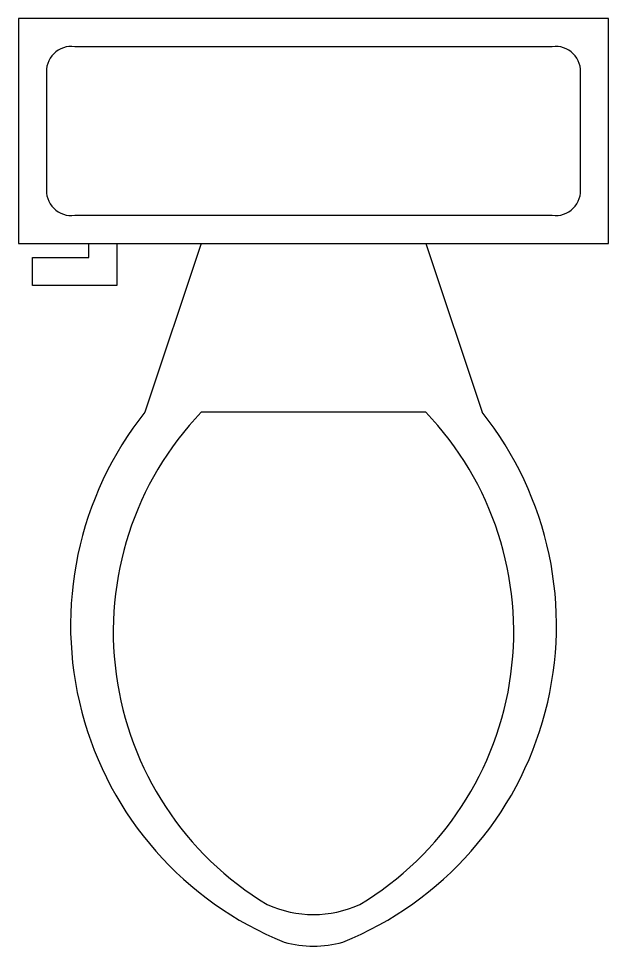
# Model space of a CAD drawing. Header units: millimetres. Extents: x -1444 to -911, y 442 to 1281.
import ezdxf

# ---------------------------------------------------------------- set-up
doc = ezdxf.new("R2010")
doc.units = ezdxf.units.MM

# ---------------------------------------------------------------- blocks, each defined once
blk = doc.blocks.new('Toilet - top')
for p, q in [((9.5, -6), (9.5, -2)), ((-8, -8.5), (-8, -8)), ((-7, -8), (-7, -9.5)), ((-4, -8), (-6, -14)), ((4, -8), (6, -14)), ((-10, -8.5), (-8, -8.5)), ((-10, -9.5), (-10, -8.5)), ((-7, -9.5), (-10, -9.5)), ((4, -14), (-4, -14))]:
    blk.add_line(p, q)
blk.add_lwpolyline([(10.5, -8), (10.5, 0), (-10.5, 0), (-10.5, -8)], close=True)
for points in [[(8.5, -1), (-8.5, -1)], [(-9.5, -2), (-9.5, -6)], [(-8.5, -7), (8.5, -7)]]:
    blk.add_lwpolyline(points)
for centre, radius, start, end in [((-8.625, -1.875), 0.884, 81.8699, 188.1301), ((8.625, -1.875), 0.884, 351.8699, 98.1301), ((-8.625, -6.125), 0.884, 171.8699, 278.1301), ((8.625, -6.125), 0.884, 261.8699, 8.1301), ((3.52, -21.58), 12.169, 141.4691, 247.9714), ((4.2, -21.817), 11.329, 136.3677, 238.9468), ((-3.519, -21.58), 12.169, 292.0284, 38.5307), ((-4.2, -21.817), 11.329, 301.053, 43.6321), ((0, -27.876), 4, 245.7318, 294.2682), ((0, -29), 4, 254.8605, 285.1395)]:
    blk.add_arc(centre, radius, start, end)

msp = doc.modelspace()

# ---------------------------------------------------------------- block references
at = {"xscale": 25.40000000000009, "yscale": 25.40000000000009, "zscale": 25.40000000000009}
msp.add_blockref('Toilet - top', (-1177.6, 1281.27), dxfattribs=at)

doc.saveas('drawing.dxf')
